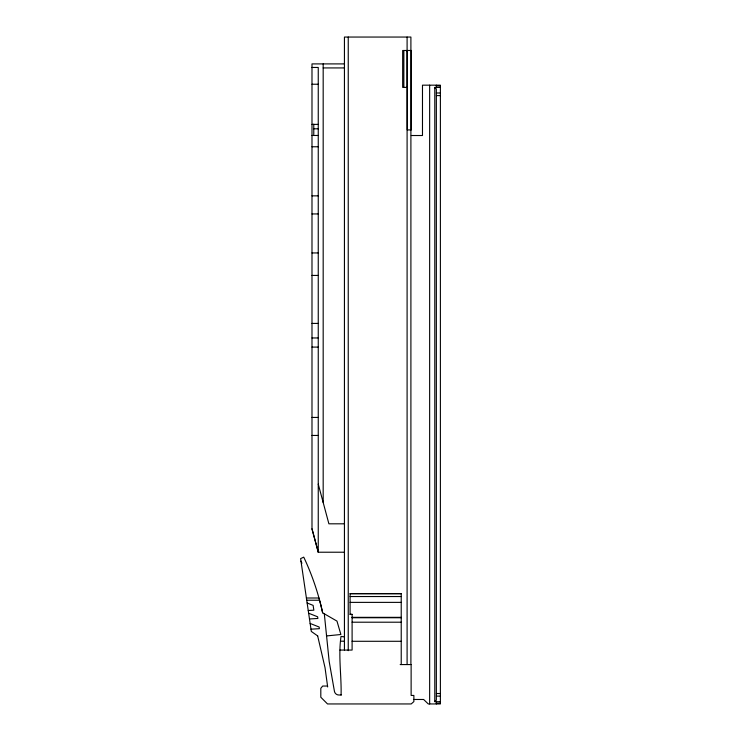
<?xml version="1.0" encoding="UTF-8"?>
<svg xmlns="http://www.w3.org/2000/svg" width="741" height="741" viewBox="0 0 741 741"><rect width="100%" height="100%" fill="white"/><g stroke="black" fill="none" stroke-linecap="round" stroke-linejoin="round"><path stroke-width="1.11" d="M308.237 610.51L313.841 610.186L313.137 605.378L307.135 602.998M309.479 618.957L317.88 618.466L317.639 616.799L308.636 613.224M310.979 629.183L319.39 628.683L319.139 627.016L310.136 623.45M344.435 63.902L311.989 63.902L311.989 528.833L318.25 552.156L311.989 528.833M311.989 67.459L318.25 67.459L318.25 552.221L344.435 552.221M323.178 67.931L344.435 67.931M311.989 84.233L318.25 84.233M436.356 85.9L440.386 85.9M407.254 87.401L402.678 87.401L402.678 50.481L411.292 50.481L411.292 129.925L407.263 129.925L407.263 50.481M440.386 87.401L434.791 87.401L434.791 701.708L440.386 701.708M436.356 92.996L440.386 92.996M436.356 95.598L440.386 95.598M311.989 124.386L318.25 124.386M313.776 128.804L318.25 128.804M311.989 135.464L318.25 135.464M411.292 135.52L422.481 135.52L422.481 85.169L440.386 85.169L440.386 703.95L428.27 703.95L423.63 699.476L413.459 699.476M311.989 146.764L318.25 146.764M311.989 195.856L318.25 195.856M311.989 213.936L318.25 213.936M311.989 252.94L318.25 252.94M311.989 275.43L318.25 275.43M311.989 323.419L318.25 323.419M311.989 337.961L318.25 337.961M311.989 347.094L318.25 347.094M311.989 417.433L318.25 417.433M311.989 435.449L318.25 435.449M344.435 523.813L328.893 523.813L318.25 484.123M350.095 593.689L401.224 593.689M350.095 596.533L401.224 596.533M306.404 598.006L318.963 598.006L319.584 600.238L306.728 600.219M350.095 602.377L401.224 602.377M350.095 614.308L352.105 614.308L352.105 650.07L339.962 650.07M352.105 614.437L350.095 614.437L350.095 593.624L401.224 593.624L401.224 664.566M352.105 617.346L401.224 617.346M352.105 617.744L401.224 617.744M352.105 622.208L401.224 622.208M340.601 641.197L344.435 641.197M352.105 641.289L401.224 641.289M400.177 664.566L411.125 664.566L411.125 695.447L413.876 695.447L413.876 701.597L411.199 703.95L327.522 703.95L320.807 697.235L320.807 688.287L322.687 686.046L327.55 686.046M436.356 693.52L440.386 693.52M341.286 695.002L338.841 695.002A4.474 4.474 0 0 1 334.432 691.297L329.18 661.481L324.308 613.798M436.356 696.114L440.386 696.114M436.356 703.209L440.386 703.209M344.435 636.927L341.017 636.417C338.174 655.915 341.564 675.459 341.082 695.002M317.732 635.963L311.313 631.443L300.614 558.621L303.745 557.139A259.6 259.6 0 0 1 322.641 612.835L336.97 621.106L340.879 634.5L326.568 635.935L326.485 635.259M317.657 635.908L325.03 667.706L327.67 686.963M436.356 85.169L436.356 87.475M436.356 701.634L436.356 703.95M429.65 85.169L429.65 703.95M410.903 664.566L410.903 37.05L344.435 37.05L344.435 650.07M407.096 37.05L407.096 50.944M407.096 86.836L407.096 664.566M407.013 50.481L407.013 87.401M403.845 50.481L403.845 87.401M348.242 37.05L348.242 650.672M323.178 63.902L323.178 502.5M313.776 124.192L313.776 134.51M434.791 701.329A13.857 6.734 90 0 0 436.356 700.152L436.356 88.966A13.857 6.734 90 0 0 434.791 87.781M319.769 600.96A311.942 284.266 -8.4 0 1 322.641 612.835M300.985 561.141A255.404 255.404 0 0 1 301.939 563.243"/></g></svg>
